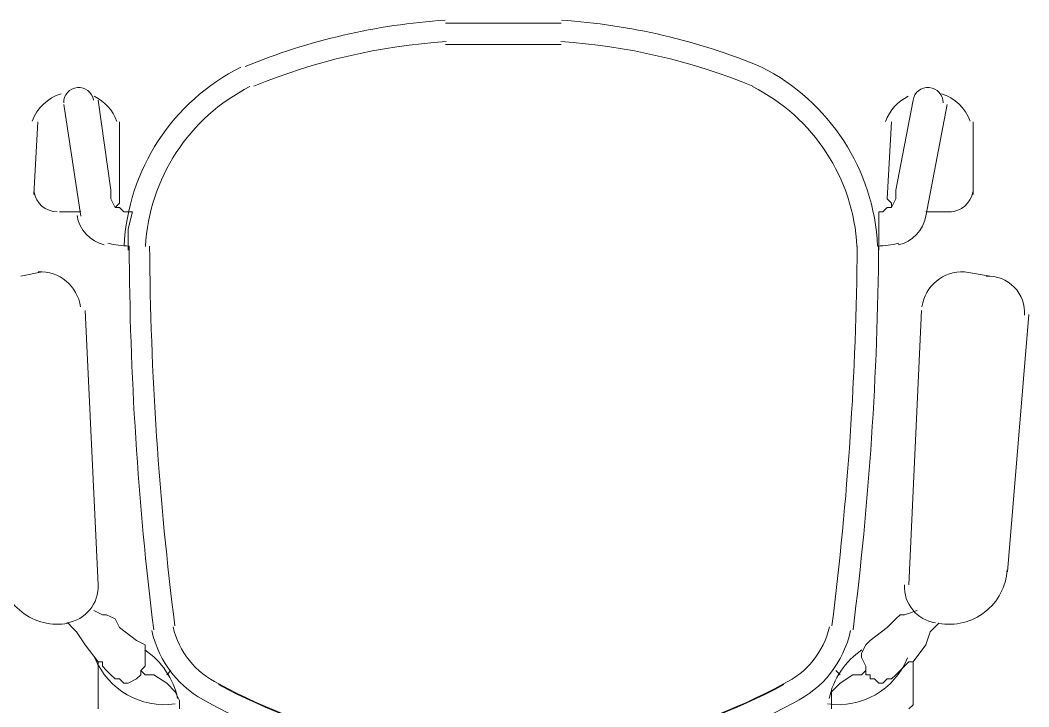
# Model space of a CAD drawing. Header units: metres. Extents: x 29 to 86.9, y -23.2 to 39.7.
# Drawn here: x 79.641 to 80.216, y -16.895 to -16.503 of the extents above; entities that cross this region are included whole.
import ezdxf

# ---------------------------------------------------------------- set-up
doc = ezdxf.new("R2010")
doc.units = ezdxf.units.M
doc.header["$LTSCALE"] = 100
doc.layers.get('0').update_dxf_attribs({"color": 254})
doc.layers.add('Arqui', color=8, linetype='Continuous', lineweight=0)

# ---------------------------------------------------------------- blocks, each defined once
blk = doc.blocks.new('A$C9582355f')
at = {"layer": 'Arqui'}
for points in [[(50.96667, 6.66073, -0.08177), (51.08072, 6.63398, -0.2704), (51.14692, 6.53187, 0.058358), (51.15905, 6.53343)], [(51.14755, 6.52942), (51.14755, 6.54165), (51.14755, 6.55143), (51.15, 6.55143), (51.15244, 6.55388), (51.15489, 6.55388), (51.15733, 6.55877), (51.15733, 6.56366), (51.16711, 6.61502, -0.939546), (51.18423, 6.61352)], [(51.18668, 6.61257), (51.17445, 6.54899, -0.299609), (51.1587, 6.53248)], [(50.70807, 6.53343, 0.058358), (50.7202, 6.53187, 0.02961), (50.73418, 6.31295)], [(51.17223, 6.49718, -0.387478), (51.19646, 6.51719), (51.21114, 6.51475)], [(50.68468, 6.31687, 0.386597), (50.70245, 6.33866), (50.69511, 6.49518)], [(50.70245, 6.29464), (50.69511, 6.30443), (50.69022, 6.31176), (50.68778, 6.31421), (50.68533, 6.31665, -0.44919), (50.6463, 6.3471)], [(51.16711, 6.29464), (51.17445, 6.30443), (51.1769, 6.31176), (51.17934, 6.31421), (51.18179, 6.31665, 0.44919), (51.22082, 6.3471)], [(50.74522, 6.31462, 0.230204), (50.77133, 6.2821, 0.069043), (50.85969, 6.24887, -0.069043), (50.77112, 6.28166, 0.069043), (50.85969, 6.24887)], [(51.00498, 6.24887, 0.069043), (51.09355, 6.28166, -0.069043), (51.00498, 6.24887, 0.069043), (51.09334, 6.2821, 0.230204), (51.11946, 6.31462)], [(50.73315, 6.31253, 0.230532), (50.76558, 6.27129, 0.069043), (50.85706, 6.23693, 0.037024), (50.91897, 6.23123)], [(50.9457, 6.23123, 0.037024), (51.00761, 6.23693, 0.069043), (51.09909, 6.27129, 0.230532), (51.13152, 6.31253)]]:
    blk.add_lwpolyline(points, format="xyb", dxfattribs=at)
for points in [[(50.90054, 6.65904), (50.93478, 6.65904), (50.96658, 6.65904)], [(50.90054, 6.64681), (50.93478, 6.64681), (50.96658, 6.64681)], [(50.71957, 6.52942), (50.71957, 6.54165), (50.72202, 6.55143), (50.71712, 6.55143), (50.71468, 6.55388), (50.71223, 6.55388), (50.70979, 6.55877), (50.70979, 6.56366), (50.70245, 6.61502)], [(50.68289, 6.61257), (50.69267, 6.54899)], [(50.66577, 6.56121), (50.66821, 6.60279)], [(50.71468, 6.60279), (50.71468, 6.55877), (50.71468, 6.55632), (50.71223, 6.55388)], [(51.15489, 6.60279), (51.15244, 6.55877), (51.15489, 6.55632), (51.15489, 6.55388)], [(51.20135, 6.56121), (51.20135, 6.60279)], [(50.69267, 6.55143), (50.68044, 6.55143)], [(51.17445, 6.55143), (51.18913, 6.55143)], [(50.67066, 6.51719), (50.65843, 6.51475)], [(51.16467, 6.33866), (51.17201, 6.49518)], [(51.23315, 6.49274), (51.22092, 6.346)], [(50.72691, 6.28975), (50.72935, 6.2922), (50.72935, 6.29709), (50.72935, 6.29953), (50.72935, 6.30443), (50.72446, 6.30687), (50.71468, 6.31421), (50.71223, 6.3191), (50.70734, 6.32154), (50.7049, 6.32154), (50.70001, 6.32399)], [(51.14021, 6.28975), (51.14021, 6.2922), (51.13777, 6.29709), (51.13777, 6.29953), (51.14021, 6.30443), (51.14266, 6.30687), (51.15244, 6.31421), (51.15733, 6.3191), (51.15978, 6.32154), (51.16222, 6.32154), (51.16956, 6.32399)], [(50.74892, 6.26774), (50.74892, 6.27019), (50.74892, 6.27263), (50.74647, 6.27752), (50.74158, 6.28242), (50.73424, 6.28731), (50.72935, 6.28731), (50.72691, 6.28975), (50.72691, 6.28731), (50.72446, 6.28486), (50.71957, 6.28242), (50.71712, 6.28242), (50.71468, 6.28486), (50.71223, 6.28486), (50.70979, 6.28731), (50.70734, 6.28975), (50.7049, 6.2922), (50.7049, 6.29464), (50.70245, 6.29464), (50.70245, 6.27019), (50.70245, 6.26774)], [(51.12065, 6.26774), (51.12065, 6.27019), (51.12065, 6.27263), (51.12065, 6.27752), (51.12554, 6.28242), (51.13288, 6.28731), (51.13777, 6.28731), (51.14021, 6.28975), (51.14021, 6.28731), (51.14266, 6.28731), (51.14266, 6.28486), (51.1451, 6.28486), (51.14755, 6.28242), (51.15, 6.28242), (51.15244, 6.28486), (51.15489, 6.28486), (51.15733, 6.28731), (51.15978, 6.28975), (51.16222, 6.2922), (51.16467, 6.29464), (51.16711, 6.29464), (51.16711, 6.27019), (51.16467, 6.26774)], [(50.74158, 6.28731), (50.74403, 6.28975)], [(51.12554, 6.28731), (51.12309, 6.28975)]]:
    blk.add_lwpolyline(points, dxfattribs=at)
for points in [[(50.78904, 6.62285, 0.268472), (50.72951, 6.53153, -0.268472)], [(51.13517, 6.53153, 0.268472), (51.07564, 6.62285, -0.268472)]]:
    blk.add_lwpolyline(points, format="xyb", close=True, dxfattribs=at)
for centre, radius, start, end in [((50.92378, 6.30076), 0.36073, 93.70788, 112.40664), ((50.92378, 6.30076), 0.3485, 93.76829, 112.33524), ((50.94334, 6.30076), 0.3485, 67.66476, 86.23171), ((50.83818, 6.52575), 0.12106, 116.61437, 177.13807), ((50.69145, 6.61379), 0.00856, 8.97029, 181.8291), ((50.689, 6.59423), 0.02568, 107.24309, 159.83462), ((50.689, 6.59423), 0.02568, 19.83022, 64.00643), ((51.17567, 6.59423), 0.02568, 115.99357, 160.16978), ((51.17567, 6.59423), 0.02568, 20.16538, 72.75691), ((50.67922, 6.56488), 0.01345, 189.09667, 269.99999), ((51.1879, 6.56488), 0.01345, 270.00001, 350.90333), ((50.71101, 6.55265), 0.02079, 189.27783, 255.99248), ((52.57454, 6.54532), 1.84275, 180.42297, 187.17412), ((49.29258, 6.54532), 1.84275, 352.82588, 359.57703), ((49.29257, 6.54532), 1.85498, 352.80394, 359.58801), ((50.66944, 6.49396), 0.02323, 7.95961, 92.68071), ((51.20991, 6.49396), 0.02079, 355.58884, 92.89487), ((51.18301, 6.33744), 0.02079, 177.11054, 261.65595), ((50.70367, 6.26407), 0.04524, 12.4365, 55.67874), ((51.16345, 6.26407), 0.04524, 124.32126, 167.5635), ((50.74036, 6.31299), 0.0428, 202.11547, 278.04745), ((51.12432, 6.31299), 0.0428, 261.95255, 337.88453)]:
    blk.add_arc(centre, radius, start, end, dxfattribs=at)

msp = doc.modelspace()

# ---------------------------------------------------------------- block references
msp.add_blockref('A$C9582355f', (28.98266, -23.16397))

doc.saveas('drawing.dxf')
